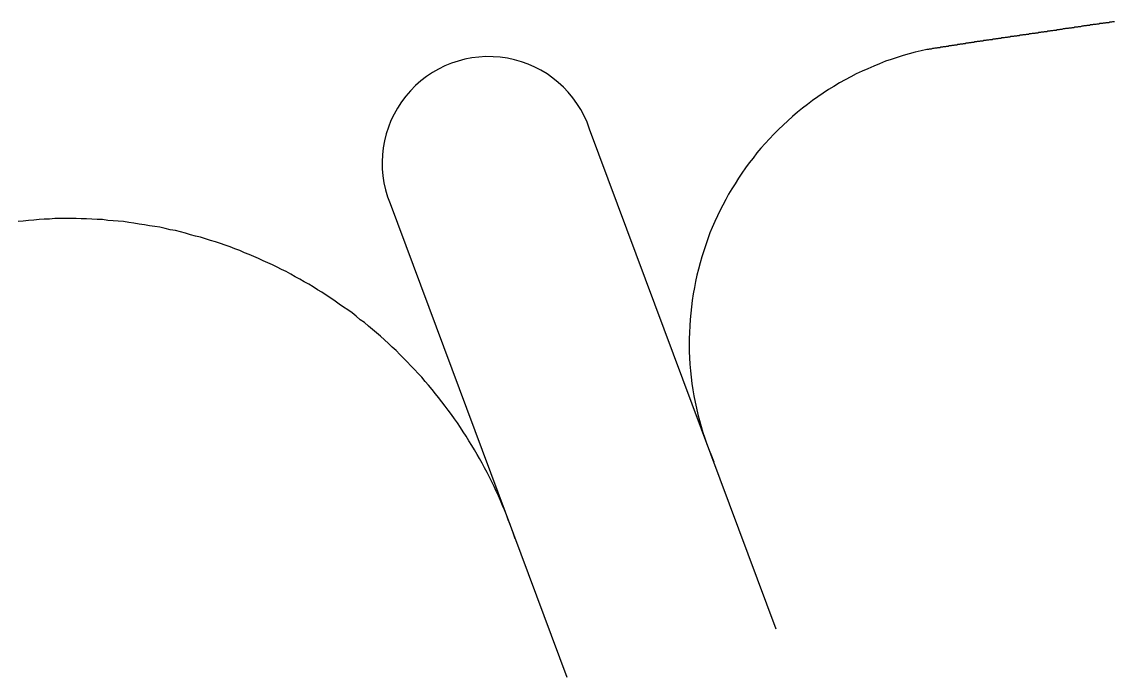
# Model space of a CAD drawing. Header units: millimetres. Extents: x 41 to 1041, y 1148 to 1248.
# Drawn here: x 117.04 to 142.67, y 1178.64 to 1194.02 of the extents above; entities that cross this region are included whole.
import ezdxf

# ---------------------------------------------------------------- set-up
doc = ezdxf.new("R2010")
doc.units = ezdxf.units.MM

msp = doc.modelspace()

# ---------------------------------------------------------------- linework, layer by layer
at = {"color": 3}
msp.add_lwpolyline([(134.743, 1179.773), (130.363, 1191.507, 1.032844), (125.681, 1189.76), (129.83, 1178.643)], format="xyb", dxfattribs=at)
for points in [[(142.679, 1194.025, 0), (142.662, 1194.025, 0), (142.646, 1194.025, 0), (142.629, 1194.024, 0), (142.612, 1194.014, 0), (142.595, 1194.014, 0), (142.579, 1194.014, 0), (142.562, 1194.014, 0), (142.545, 1194.004, 0), (142.529, 1194.004, 0), (142.512, 1194.004, 0), (142.495, 1194.004, 0), (142.478, 1194.003, 0), (142.462, 1193.993, 0), (142.445, 1193.993, 0), (142.428, 1193.993, 0), (142.412, 1193.993, 0), (142.396, 1193.983, 0), (142.379, 1193.983, 0), (142.362, 1193.983, 0), (142.346, 1193.982, 0), (142.329, 1193.982, 0), (142.312, 1193.972, 0), (142.296, 1193.972, 0), (142.279, 1193.972, 0), (142.262, 1193.972, 0), (142.245, 1193.962, 0), (142.229, 1193.962, 0), (142.212, 1193.962, 0), (142.195, 1193.961, 0), (142.179, 1193.961, 0), (142.162, 1193.951, 0), (142.145, 1193.951, 0), (142.128, 1193.951, 0), (142.112, 1193.951, 0), (142.095, 1193.941, 0), (142.078, 1193.941, 0), (142.062, 1193.941, 0), (142.045, 1193.94, 0), (142.028, 1193.94, 0), (142.012, 1193.93, 0), (141.995, 1193.93, 0), (141.978, 1193.93, 0), (141.961, 1193.93, 0), (141.945, 1193.92, 0), (141.928, 1193.92, 0), (141.911, 1193.92, 0), (141.895, 1193.919, 0), (141.878, 1193.909, 0), (141.861, 1193.909, 0), (141.845, 1193.909, 0), (141.828, 1193.909, 0), (141.811, 1193.899, 0), (141.795, 1193.899, 0), (141.778, 1193.899, 0), (141.761, 1193.898, 0), (141.744, 1193.898, 0), (141.728, 1193.888, 0), (141.711, 1193.888, 0), (141.694, 1193.888, 0), (141.678, 1193.888, 0), (141.661, 1193.878, 0), (141.644, 1193.878, 0), (141.628, 1193.878, 0), (141.611, 1193.877, 0), (141.594, 1193.867, 0), (141.578, 1193.867, 0), (141.561, 1193.867, 0), (141.544, 1193.867, 0), (141.527, 1193.867, 0), (141.511, 1193.857, 0), (141.494, 1193.857, 0), (141.477, 1193.857, 0), (141.461, 1193.856, 0), (141.444, 1193.846, 0), (141.427, 1193.846, 0), (141.411, 1193.846, 0), (141.394, 1193.846, 0), (141.378, 1193.836, 0), (141.361, 1193.836, 0), (141.345, 1193.836, 0), (141.328, 1193.836, 0), (141.311, 1193.825, 0), (141.295, 1193.825, 0), (141.278, 1193.825, 0), (141.261, 1193.825, 0), (141.245, 1193.825, 0), (141.228, 1193.815, 0), (141.211, 1193.815, 0), (141.195, 1193.815, 0), (141.178, 1193.815, 0), (141.161, 1193.804, 0), (141.144, 1193.804, 0), (141.128, 1193.804, 0), (141.111, 1193.804, 0), (141.094, 1193.794, 0), (141.078, 1193.794, 0), (141.061, 1193.794, 0), (141.044, 1193.794, 0), (141.028, 1193.793, 0), (141.011, 1193.783, 0), (140.994, 1193.783, 0), (140.978, 1193.783, 0), (140.961, 1193.783, 0), (140.944, 1193.773, 0), (140.927, 1193.773, 0), (140.911, 1193.773, 0), (140.894, 1193.773, 0), (140.877, 1193.762, 0), (140.861, 1193.762, 0), (140.844, 1193.762, 0), (140.827, 1193.762, 0), (140.811, 1193.752, 0), (140.794, 1193.752, 0), (140.777, 1193.752, 0), (140.76, 1193.752, 0), (140.744, 1193.752, 0), (140.727, 1193.741, 0), (140.71, 1193.741, 0), (140.694, 1193.741, 0), (140.677, 1193.741, 0), (140.66, 1193.731, 0), (140.644, 1193.731, 0), (140.627, 1193.731, 0), (140.61, 1193.731, 0), (140.594, 1193.721, 0), (140.577, 1193.72, 0), (140.56, 1193.72, 0), (140.543, 1193.72, 0), (140.527, 1193.72, 0), (140.51, 1193.71, 0), (140.493, 1193.71, 0), (140.477, 1193.71, 0), (140.46, 1193.71, 0), (140.443, 1193.699, 0), (140.427, 1193.699, 0), (140.41, 1193.699, 0), (140.393, 1193.699, 0), (140.377, 1193.689, 0), (140.361, 1193.689, 0), (140.344, 1193.689, 0), (140.327, 1193.689, 0), (140.311, 1193.679, 0), (140.294, 1193.678, 0), (140.277, 1193.678, 0), (140.261, 1193.678, 0), (140.244, 1193.678, 0), (140.227, 1193.668, 0), (140.211, 1193.668, 0), (140.194, 1193.668, 0), (140.177, 1193.668, 0), (140.16, 1193.658, 0), (140.144, 1193.657, 0), (140.127, 1193.657, 0), (140.11, 1193.657, 0), (140.094, 1193.647, 0), (140.077, 1193.647, 0), (140.06, 1193.647, 0), (140.044, 1193.647, 0), (140.027, 1193.647, 0), (140.01, 1193.637, 0), (139.994, 1193.636, 0), (139.977, 1193.636, 0), (139.96, 1193.636, 0), (139.943, 1193.626, 0), (139.927, 1193.626, 0), (139.91, 1193.626, 0), (139.893, 1193.626, 0), (139.877, 1193.616, 0), (139.86, 1193.616, 0), (139.843, 1193.615, 0), (139.827, 1193.615, 0), (139.81, 1193.605, 0), (139.793, 1193.605, 0), (139.776, 1193.605, 0), (139.76, 1193.605, 0), (139.743, 1193.605, 0), (139.726, 1193.595, 0), (139.71, 1193.594, 0), (139.693, 1193.594, 0), (139.676, 1193.594, 0), (139.66, 1193.584, 0), (139.643, 1193.584, 0), (139.626, 1193.584, 0), (139.61, 1193.584, 0), (139.593, 1193.574, 0), (139.576, 1193.574, 0), (139.559, 1193.573, 0), (139.543, 1193.573, 0), (139.526, 1193.573, 0), (139.509, 1193.563, 0), (139.493, 1193.563, 0), (139.476, 1193.563, 0), (139.459, 1193.563, 0), (139.443, 1193.553, 0), (139.426, 1193.553, 0), (139.409, 1193.552, 0), (139.393, 1193.552, 0), (139.376, 1193.542, 0), (139.359, 1193.542, 0), (139.343, 1193.542, 0), (139.326, 1193.542, 0), (139.31, 1193.532, 0), (139.294, 1193.532, 0), (139.277, 1193.532, 0), (139.26, 1193.531, 0), (139.243, 1193.521, 0), (139.227, 1193.521, 0), (139.21, 1193.521, 0), (139.193, 1193.521, 0), (139.177, 1193.511, 0), (139.16, 1193.511, 0), (139.143, 1193.511, 0), (139.127, 1193.51, 0), (139.11, 1193.5, 0), (139.093, 1193.5, 0), (139.077, 1193.5, 0), (139.06, 1193.5, 0), (139.043, 1193.49, 0), (139.027, 1193.49, 0), (139.01, 1193.49, 0), (138.993, 1193.49, 0), (138.977, 1193.479, 0), (138.96, 1193.479, 0), (138.943, 1193.479, 0), (138.927, 1193.479, 0), (138.91, 1193.469, 0), (138.893, 1193.469, 0), (138.877, 1193.469, 0), (138.86, 1193.469, 0), (138.843, 1193.459, 0), (138.827, 1193.458, 0), (138.81, 1193.458, 0), (138.793, 1193.458, 0), (138.777, 1193.448, 0), (138.76, 1193.448, 0), (138.743, 1193.448, 0), (138.727, 1193.448, 0), (138.71, 1193.438, 0), (138.693, 1193.438, 0), (138.677, 1193.437, 0), (138.66, 1193.437, 0), (138.643, 1193.427, 0), (138.627, 1193.427, 0), (138.61, 1193.427, 0), (138.593, 1193.427, 0), (138.577, 1193.417, 0), (138.56, 1193.417, 0), (138.543, 1193.417, 0), (138.526, 1193.416, 0), (138.51, 1193.406, 0), (138.493, 1193.406, 0), (138.476, 1193.406, 0), (138.46, 1193.406, 0), (138.443, 1193.396, 0), (138.426, 1193.396, 0), (138.41, 1193.396, 0), (138.393, 1193.395, 0), (138.377, 1193.385, 0), (138.361, 1193.385, 0), (138.344, 1193.385, 0), (138.327, 1193.385, 0), (138.311, 1193.375, 0), (138.294, 1193.375, 0), (138.277, 1193.375, 0), (138.141, 1193.344, 0), (138.001, 1193.313, 0), (137.86, 1193.272, 0), (137.721, 1193.231, 0), (137.581, 1193.19, 0), (137.442, 1193.139, 0), (137.303, 1193.098, 0), (137.166, 1193.037, 0), (137.028, 1192.986, 0), (136.892, 1192.925, 0), (136.756, 1192.864, 0), (136.621, 1192.803, 0), (136.489, 1192.732, 0), (136.356, 1192.662, 0), (136.226, 1192.591, 0), (136.096, 1192.51, 0), (135.968, 1192.439, 0), (135.843, 1192.348, 0), (135.717, 1192.267, 0), (135.595, 1192.176, 0), (135.474, 1192.086, 0), (135.355, 1191.995, 0), (135.238, 1191.904, 0), (135.123, 1191.803, 0), (135.011, 1191.702, 0), (134.901, 1191.602, 0), (134.792, 1191.501, 0), (134.687, 1191.39, 0), (134.584, 1191.279, 0), (134.483, 1191.169, 0), (134.384, 1191.058, 0), (134.289, 1190.947, 0), (134.197, 1190.827, 0), (134.107, 1190.716, 0), (134.019, 1190.596, 0), (133.934, 1190.475, 0), (133.853, 1190.354, 0), (133.774, 1190.224, 0), (133.698, 1190.103, 0), (133.625, 1189.983, 0), (133.555, 1189.852, 0), (133.486, 1189.722, 0), (133.422, 1189.601, 0), (133.36, 1189.471, 0), (133.3, 1189.341, 0), (133.242, 1189.2, 0), (133.187, 1189.07, 0), (133.135, 1188.929, 0), (133.086, 1188.789, 0), (133.039, 1188.649, 0), (132.995, 1188.508, 0), (132.954, 1188.368, 0), (132.916, 1188.218, 0), (132.881, 1188.078, 0), (132.849, 1187.927, 0), (132.82, 1187.787, 0), (132.794, 1187.637, 0), (132.771, 1187.487, 0), (132.751, 1187.337, 0), (132.734, 1187.187, 0), (132.721, 1187.037, 0), (132.711, 1186.887, 0), (132.704, 1186.736, 0), (132.7, 1186.586, 0), (132.7, 1186.436, 0), (132.702, 1186.286, 0), (132.708, 1186.136, 0), (132.718, 1185.987, 0), (132.73, 1185.837, 0), (132.745, 1185.687, 0), (132.764, 1185.537, 0), (132.786, 1185.387, 0), (132.811, 1185.247, 0), (132.839, 1185.097, 0), (132.87, 1184.958, 0), (132.904, 1184.808, 0), (132.94, 1184.668, 0), (132.98, 1184.528, 0), (133.023, 1184.389, 0), (133.068, 1184.249, 0), (133.116, 1184.109, 0), (133.166, 1183.97, 0), (133.22, 1183.84, 0), (133.275, 1183.7, 0)], [(128.618, 1181.888, 0), (128.579, 1182.008, 0), (128.538, 1182.118, 0), (128.498, 1182.228, 0), (128.455, 1182.337, 0), (128.411, 1182.457, 0), (128.365, 1182.567, 0), (128.318, 1182.676, 0), (128.271, 1182.786, 0), (128.222, 1182.896, 0), (128.171, 1183.005, 0), (128.119, 1183.115, 0), (128.066, 1183.225, 0), (128.012, 1183.334, 0), (127.956, 1183.444, 0), (127.899, 1183.554, 0), (127.841, 1183.663, 0), (127.781, 1183.773, 0), (127.72, 1183.872, 0), (127.659, 1183.982, 0), (127.596, 1184.082, 0), (127.531, 1184.191, 0), (127.465, 1184.301, 0), (127.398, 1184.4, 0), (127.33, 1184.5, 0), (127.26, 1184.609, 0), (127.191, 1184.709, 0), (127.118, 1184.808, 0), (127.045, 1184.908, 0), (126.971, 1185.007, 0), (126.896, 1185.107, 0), (126.82, 1185.206, 0), (126.743, 1185.296, 0), (126.664, 1185.395, 0), (126.584, 1185.495, 0), (126.504, 1185.584, 0), (126.422, 1185.684, 0), (126.339, 1185.773, 0), (126.255, 1185.862, 0), (126.17, 1185.952, 0), (126.084, 1186.041, 0), (125.997, 1186.131, 0), (125.909, 1186.22, 0), (125.821, 1186.309, 0), (125.731, 1186.389, 0), (125.64, 1186.478, 0), (125.549, 1186.558, 0), (125.456, 1186.647, 0), (125.363, 1186.726, 0), (125.269, 1186.806, 0), (125.174, 1186.885, 0), (125.078, 1186.964, 0), (124.982, 1187.034, 0), (124.884, 1187.113, 0), (124.787, 1187.192, 0), (124.688, 1187.262, 0), (124.589, 1187.331, 0), (124.488, 1187.4, 0), (124.388, 1187.47, 0), (124.286, 1187.539, 0), (124.184, 1187.608, 0), (124.081, 1187.678, 0), (123.979, 1187.737, 0), (123.874, 1187.806, 0), (123.771, 1187.865, 0), (123.665, 1187.925, 0), (123.56, 1187.984, 0), (123.455, 1188.043, 0), (123.349, 1188.103, 0), (123.242, 1188.162, 0), (123.136, 1188.211, 0), (123.028, 1188.27, 0), (122.921, 1188.32, 0), (122.812, 1188.369, 0), (122.704, 1188.418, 0), (122.595, 1188.467, 0), (122.485, 1188.517, 0), (122.375, 1188.566, 0), (122.264, 1188.605, 0), (122.151, 1188.654, 0), (122.039, 1188.694, 0), (121.926, 1188.743, 0), (121.813, 1188.782, 0), (121.697, 1188.821, 0), (121.582, 1188.861, 0), (121.467, 1188.89, 0), (121.351, 1188.929, 0), (121.233, 1188.968, 0), (121.116, 1188.997, 0), (120.998, 1189.027, 0), (120.88, 1189.066, 0), (120.76, 1189.095, 0), (120.641, 1189.124, 0), (120.521, 1189.143, 0), (120.401, 1189.172, 0), (120.28, 1189.202, 0), (120.159, 1189.221, 0), (120.037, 1189.24, 0), (119.915, 1189.259, 0), (119.793, 1189.278, 0), (119.671, 1189.297, 0), (119.548, 1189.317, 0), (119.425, 1189.336, 0), (119.302, 1189.345, 0), (119.179, 1189.354, 0), (119.055, 1189.363, 0), (118.931, 1189.382, 0), (118.807, 1189.382, 0), (118.683, 1189.391, 0), (118.559, 1189.4, 0), (118.435, 1189.399, 0), (118.311, 1189.408, 0), (118.187, 1189.407, 0), (118.062, 1189.407, 0), (117.938, 1189.406, 0), (117.814, 1189.405, 0), (117.69, 1189.394, 0), (117.566, 1189.393, 0), (117.442, 1189.382, 0), (117.319, 1189.371, 0), (117.196, 1189.361, 0), (117.073, 1189.35, 0), (116.95, 1189.339, 0)]]:
    msp.add_polyline3d(points, dxfattribs=at)

doc.saveas('drawing.dxf')
